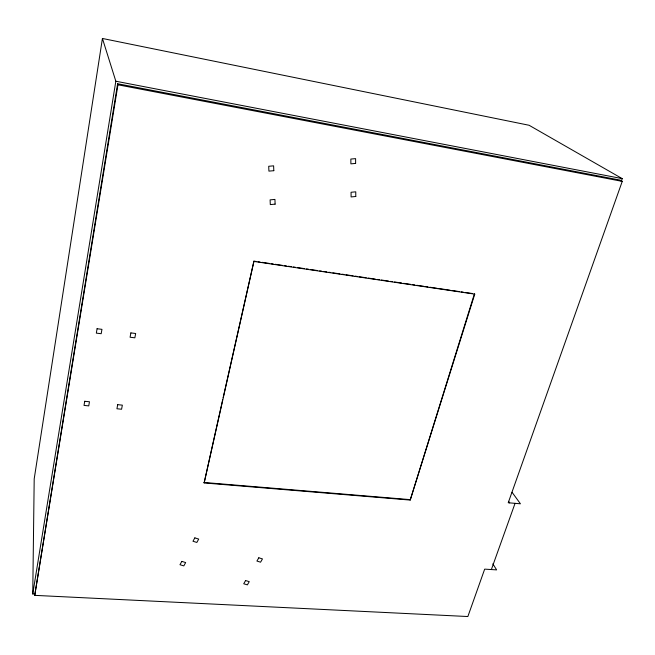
<?xml version="1.0" encoding="UTF-8"?>
<svg xmlns="http://www.w3.org/2000/svg" width="655" height="655" viewBox="0 0 655 655"><rect width="100%" height="100%" fill="white"/><g stroke="black" fill="none" stroke-linecap="round" stroke-linejoin="round"><path stroke-width="0.98" d="M492.838 563.849L496.629 569.891L484.675 569.13L467.858 616.535L34.731 595.362L117.622 83.742L620.031 180.084L622.25 181.37L508.223 502.762L520.43 503.793L512.063 492.29M34.789 594.06L32.75 593.954L34.199 478.887L102.426 38.465L529.093 125.269L622.225 178.635L621.202 181.525M32.75 593.954L115.837 81.228L102.426 38.465M34.731 595.362L117.957 84.798L117.622 83.742M410.21 500.076L474.425 293.808L474.752 294.144L410.21 500.076L204.139 482.94L222.692 399.714M223.142 397.724L253.952 261.132L255.974 261.435M204.139 482.94L253.952 261.132M491.365 569.555L515.059 503.343M204.016 482.465L409.956 499.618M257.996 261.73L260.019 262.033M262.041 262.327L269.123 263.384M271.145 263.678L273.168 263.981M275.19 264.276L282.272 265.332M284.295 265.627L286.317 265.93M288.339 266.225L291.377 266.675M293.399 266.978L295.421 267.281M297.444 267.576L304.518 268.624M306.54 268.927L308.57 269.23M310.593 269.524L317.667 270.572M319.689 270.875L321.711 271.178M323.734 271.473L326.771 271.923M328.794 272.226L330.816 272.521M332.838 272.824L339.92 273.872M341.943 274.175L343.965 274.47M345.987 274.773L353.07 275.82M355.092 276.123L357.114 276.418M359.136 276.721L366.21 277.769M368.233 278.072L375.315 279.12M377.337 279.423L379.36 279.718M381.382 280.021L388.464 281.069M390.486 281.372L392.509 281.666M394.531 281.969L401.613 283.017M403.636 283.32L410.71 284.368M412.732 284.663L414.754 284.966M416.785 285.269L423.859 286.317M425.881 286.612L427.903 286.915M429.926 287.218L437.008 288.265M439.03 288.56L450.157 290.214M452.179 290.509L459.261 291.565M461.284 291.86L463.306 292.163M465.328 292.457L472.402 293.514M254.124 261.468L474.752 294.144M115.837 81.228L622.225 178.635M117.957 84.798L622.25 181.37M508.616 501.402L509.664 502.884M84.724 401.278L84.02 405.412L88.752 405.895L89.465 401.761L84.724 401.278M97.079 328.736L96.334 333.125L101.189 333.714L101.951 329.342L97.079 328.736M117.687 404.667L116.934 408.761L121.584 409.236L122.346 405.142L117.687 404.667M130.877 332.904L130.083 337.243L134.856 337.824L135.659 333.493L130.877 332.904M181.82 561.4L179.978 564.725L183.818 565.879L185.668 562.555L181.82 561.4M194.854 537.87L192.979 541.251L196.836 542.446L198.711 539.073L194.854 537.87M245.6 580.551L243.734 583.777L247.385 584.866L249.252 581.648L245.6 580.551M258.807 557.782L256.907 561.057L260.567 562.187L262.467 558.92L258.807 557.782M275.116 204.139L270.302 204.597L270.106 199.873L274.936 199.415L275.116 204.139M355.78 196.492L351.096 196.934L351.064 192.267L355.755 191.825L355.78 196.492M273.806 170.693L268.918 171.127L268.714 166.272L273.618 165.838L273.806 170.693M355.624 163.431L350.883 163.856L350.851 159.05L355.608 158.633L355.624 163.431"/></g></svg>
